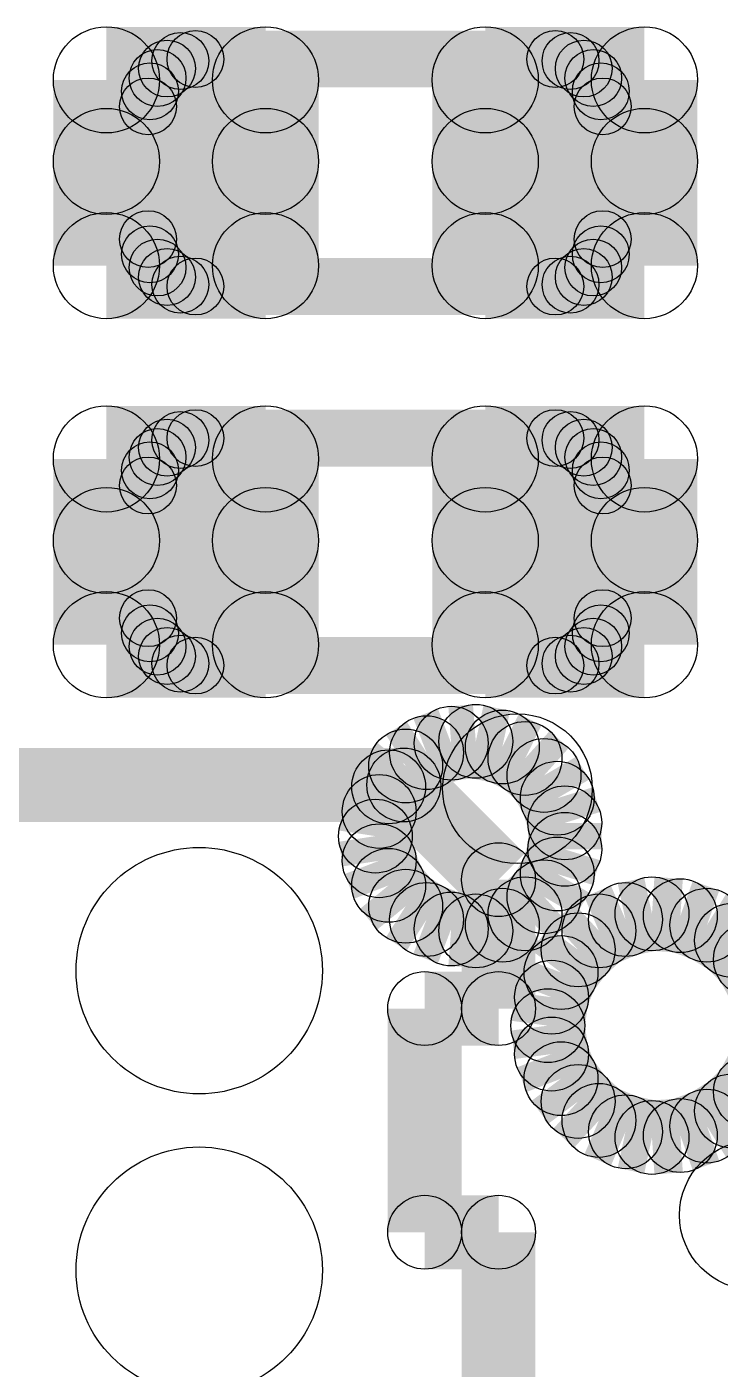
# Model space of a CAD drawing. Extents: x 0 to 126, y 0 to 22.
# Drawn here: x 14.138 to 15.067, y 14.284 to 16.083 of the extents above; entities that cross this region are included whole.
import ezdxf

# ---------------------------------------------------------------- set-up
doc = ezdxf.new("R2010")
doc.units = 0
doc.layers.get('0').update_dxf_attribs({"linetype": 'CONTINUOUS'})
for name, color, linetype in [('SEEEDSTUDIOXIAONRF52840V1_1_GTO', 10, 'CONTINUOUS'), ('SEEEDSTUDIOXIAONRF52840V1_1_GTS', 9, 'CONTINUOUS'), ('SEEEDSTUDIOXIAONRF52840V1_1_TXT', 12, 'CONTINUOUS')]:
    doc.layers.add(name, color=color, linetype=linetype)

# ---------------------------------------------------------------- blocks, each defined once
blk = doc.blocks.new('ROUND_35')
blk.add_circle((0, 0), 0.0381)
blk = doc.blocks.new('ROUND_62')
blk.add_circle((0, 0), 0.0495)
blk = doc.blocks.new('ROUND_69')
blk.add_circle((0, 0), 0.1651)
blk = doc.blocks.new('ROUND_68')
blk.add_circle((0, 0), 0.0711)
blk = doc.blocks.new('ROUND_85')
blk.add_circle((0, 0), 0.1003)

msp = doc.modelspace()

# ---------------------------------------------------------------- linework, layer by layer
at = {"layer": 'SEEEDSTUDIOXIAONRF52840V1_1_GTO'}
for points, const_width in [([(14.3256, 16.0274), (14.3129, 16.0147)], 0.0762), ([(14.34338, 16.03756), (14.3256, 16.0274)], 0.0762), ([(14.3637, 16.0401), (14.34338, 16.03756)], 0.0762), ([(14.8463, 16.0401), (14.3637, 16.0401)], 0.0762), ([(14.86662, 16.03756), (14.8463, 16.0401)], 0.0762), ([(14.8844, 16.0274), (14.86662, 16.03756)], 0.0762), ([(14.8971, 16.0147), (14.8844, 16.0274)], 0.0762), ([(14.3129, 16.0147), (14.30274, 15.99692)], 0.0762), ([(14.90726, 15.99692), (14.8971, 16.0147)], 0.0762), ([(14.30274, 15.99692), (14.3002, 15.9766)], 0.0762), ([(14.9098, 15.9766), (14.90726, 15.99692)], 0.0762), ([(14.3002, 15.9766), (14.3002, 15.7988)], 0.0762), ([(14.9098, 15.7988), (14.9098, 15.9766)], 0.0762), ([(14.3002, 15.7988), (14.30274, 15.77848)], 0.0762), ([(14.90726, 15.77848), (14.9098, 15.7988)], 0.0762), ([(14.30274, 15.77848), (14.3129, 15.7607)], 0.0762), ([(14.8971, 15.7607), (14.90726, 15.77848)], 0.0762), ([(14.3129, 15.7607), (14.3256, 15.748)], 0.0762), ([(14.8844, 15.748), (14.8971, 15.7607)], 0.0762), ([(14.3256, 15.748), (14.34338, 15.73784)], 0.0762), ([(14.86662, 15.73784), (14.8844, 15.748)], 0.0762), ([(14.34338, 15.73784), (14.3637, 15.7353)], 0.0762), ([(14.3637, 15.7353), (14.8463, 15.7353)], 0.0762), ([(14.8463, 15.7353), (14.86662, 15.73784)], 0.0762), ([(14.3256, 15.5194), (14.34338, 15.52956)], 0.0762), ([(14.34338, 15.52956), (14.3637, 15.5321)], 0.0762), ([(14.3637, 15.5321), (14.8463, 15.5321)], 0.0762), ([(14.8463, 15.5321), (14.86662, 15.52956)], 0.0762), ([(14.86662, 15.52956), (14.8844, 15.5194)], 0.0762), ([(14.30274, 15.48892), (14.3129, 15.5067)], 0.0762), ([(14.3129, 15.5067), (14.3256, 15.5194)], 0.0762), ([(14.8844, 15.5194), (14.8971, 15.5067)], 0.0762), ([(14.8971, 15.5067), (14.90726, 15.48892)], 0.0762), ([(14.3002, 15.4686), (14.30274, 15.48892)], 0.0762), ([(14.90726, 15.48892), (14.9098, 15.4686)], 0.0762), ([(14.3002, 15.2908), (14.3002, 15.4686)], 0.0762), ([(14.9098, 15.4686), (14.9098, 15.2908)], 0.0762), ([(14.30274, 15.27048), (14.3002, 15.2908)], 0.0762), ([(14.9098, 15.2908), (14.90726, 15.27048)], 0.0762), ([(14.3129, 15.2527), (14.30274, 15.27048)], 0.0762), ([(14.90726, 15.27048), (14.8971, 15.2527)], 0.0762), ([(14.3256, 15.24), (14.3129, 15.2527)], 0.0762), ([(14.34338, 15.22984), (14.3256, 15.24)], 0.0762), ([(14.8844, 15.24), (14.86662, 15.22984)], 0.0762), ([(14.8971, 15.2527), (14.8844, 15.24)], 0.0762), ([(14.3637, 15.2273), (14.34338, 15.22984)], 0.0762), ([(14.8463, 15.2273), (14.3637, 15.2273)], 0.0762), ([(14.86662, 15.22984), (14.8463, 15.2273)], 0.0762), ([(14.67358, 15.11046), (14.7066, 15.12316)], 0.09906), ([(14.7066, 15.12316), (14.73962, 15.1257)], 0.09906), ([(14.73962, 15.1257), (14.77518, 15.11808)], 0.09906), ([(14.77518, 15.11808), (14.80566, 15.10284)], 0.09906), ([(14.64564, 15.09268), (14.67358, 15.11046)], 0.09906), ([(14.80566, 15.10284), (14.83106, 15.07998)], 0.09906), ([(14.62278, 15.06474), (14.64564, 15.09268)], 0.09906), ([(14.83106, 15.07998), (14.84884, 15.0495)], 0.09906), ([(13.1699, 15.06728), (14.6431, 15.06728)], 0.09906), ([(14.61008, 15.03172), (14.62278, 15.06474)], 0.09906), ([(14.6431, 15.06728), (14.7701, 14.94028)], 0.09906), ([(14.84884, 15.0495), (14.859, 15.01648)], 0.09906), ([(14.605, 14.9987), (14.61008, 15.03172)], 0.09906), ([(14.859, 15.01648), (14.859, 14.98092)], 0.09906), ([(14.61008, 14.96568), (14.605, 14.9987)], 0.09906), ([(14.859, 14.98092), (14.84884, 14.9479)], 0.09906), ([(14.62278, 14.93266), (14.61008, 14.96568)], 0.09906), ([(14.7701, 14.94028), (14.7701, 14.76756)], 0.09906), ([(14.84884, 14.9479), (14.83106, 14.91742)], 0.09906), ([(14.64564, 14.90472), (14.62278, 14.93266)], 0.09906), ([(14.67358, 14.88694), (14.64564, 14.90472)], 0.09906), ([(14.83106, 14.91742), (14.80566, 14.89456)], 0.09906), ([(14.7066, 14.87424), (14.67358, 14.88694)], 0.09906), ([(14.80566, 14.89456), (14.77518, 14.87932)], 0.09906), ([(14.90472, 14.8717), (14.94028, 14.88694)], 0.09906), ([(14.94028, 14.88694), (14.97584, 14.89456)], 0.09906), ([(14.97584, 14.89456), (15.01394, 14.89202)], 0.09906), ([(15.01394, 14.89202), (15.0495, 14.87932)], 0.09906), ([(14.73962, 14.8717), (14.7066, 14.87424)], 0.09906), ([(14.77518, 14.87932), (14.73962, 14.8717)], 0.09906), ([(14.87678, 14.8463), (14.90472, 14.8717)], 0.09906), ([(15.0495, 14.87932), (15.08252, 14.859)], 0.09906), ([(14.85392, 14.81582), (14.87678, 14.8463)], 0.09906), ([(15.08252, 14.859), (15.10792, 14.8336)], 0.09906), ([(15.10792, 14.8336), (15.1257, 14.80058)], 0.09906), ([(14.84122, 14.7828), (14.85392, 14.81582)], 0.09906), ([(14.83614, 14.7447), (14.84122, 14.7828)], 0.09906), ([(14.7701, 14.76756), (14.67104, 14.76756)], 0.09906), ([(14.67104, 14.76756), (14.67104, 14.46784)], 0.09906), ([(14.84122, 14.7066), (14.83614, 14.7447)], 0.09906), ([(14.85392, 14.67358), (14.84122, 14.7066)], 0.09906), ([(15.1257, 14.68882), (15.10792, 14.6558)], 0.09906), ([(14.87678, 14.6431), (14.85392, 14.67358)], 0.09906), ([(15.10792, 14.6558), (15.08252, 14.6304)], 0.09906), ([(14.90472, 14.6177), (14.87678, 14.6431)], 0.09906), ([(15.08252, 14.6304), (15.0495, 14.61008)], 0.09906), ([(14.94028, 14.60246), (14.90472, 14.6177)], 0.09906), ([(14.97584, 14.59484), (14.94028, 14.60246)], 0.09906), ([(15.01394, 14.59738), (14.97584, 14.59484)], 0.09906), ([(15.0495, 14.61008), (15.01394, 14.59738)], 0.09906), ([(14.67104, 14.46784), (14.7701, 14.46784)], 0.09906), ([(14.7701, 14.46784), (14.7701, 14.16812)], 0.09906)]:
    msp.add_lwpolyline(points, dxfattribs=dict(at, const_width=const_width))
at = {"layer": 'SEEEDSTUDIOXIAONRF52840V1_1_GTS', "const_width": 0.14224}
for points in [[(14.24432, 16.01216), (14.45768, 16.01216)], [(14.24432, 15.76324), (14.24432, 16.01216)], [(14.45768, 16.01216), (14.45768, 15.76324)], [(14.75232, 16.01216), (14.96568, 16.01216)], [(14.75232, 15.76324), (14.75232, 16.01216)], [(14.96568, 16.01216), (14.96568, 15.76324)], [(14.24432, 15.90294), (14.45768, 15.90294)], [(14.75232, 15.90294), (14.96568, 15.90294)], [(14.45768, 15.76324), (14.24432, 15.76324)], [(14.96568, 15.76324), (14.75232, 15.76324)], [(14.45768, 15.50416), (14.24432, 15.50416)], [(14.24432, 15.25524), (14.24432, 15.50416)], [(14.45768, 15.50416), (14.45768, 15.25524)], [(14.96568, 15.50416), (14.75232, 15.50416)], [(14.75232, 15.25524), (14.75232, 15.50416)], [(14.96568, 15.50416), (14.96568, 15.25524)], [(14.24432, 15.39494), (14.45768, 15.39494)], [(14.75232, 15.39494), (14.96568, 15.39494)], [(14.45768, 15.25524), (14.24432, 15.25524)], [(14.96568, 15.25524), (14.75232, 15.25524)]]:
    msp.add_lwpolyline(points, dxfattribs=at)

# ---------------------------------------------------------------- block references
at = {"layer": 'SEEEDSTUDIOXIAONRF52840V1_1_GTO'}
for name, p in [('ROUND_35', (14.3256, 16.0274)), ('ROUND_35', (14.34338, 16.03756)), ('ROUND_35', (14.3637, 16.0401)), ('ROUND_35', (14.8463, 16.0401)), ('ROUND_35', (14.86662, 16.03756)), ('ROUND_35', (14.8844, 16.0274)), ('ROUND_35', (14.3129, 16.0147)), ('ROUND_35', (14.8971, 16.0147)), ('ROUND_35', (14.30274, 15.99692)), ('ROUND_35', (14.90726, 15.99692)), ('ROUND_35', (14.3002, 15.9766)), ('ROUND_35', (14.9098, 15.9766)), ('ROUND_35', (14.3002, 15.7988)), ('ROUND_35', (14.9098, 15.7988)), ('ROUND_35', (14.30274, 15.77848)), ('ROUND_35', (14.90726, 15.77848)), ('ROUND_35', (14.3129, 15.7607)), ('ROUND_35', (14.8971, 15.7607)), ('ROUND_35', (14.3256, 15.748)), ('ROUND_35', (14.8844, 15.748)), ('ROUND_35', (14.34338, 15.73784)), ('ROUND_35', (14.3637, 15.7353)), ('ROUND_35', (14.3637, 15.7353)), ('ROUND_35', (14.8463, 15.7353)), ('ROUND_35', (14.86662, 15.73784)), ('ROUND_35', (14.34338, 15.52956)), ('ROUND_35', (14.3637, 15.5321)), ('ROUND_35', (14.8463, 15.5321)), ('ROUND_35', (14.86662, 15.52956)), ('ROUND_35', (14.3129, 15.5067)), ('ROUND_35', (14.3256, 15.5194)), ('ROUND_35', (14.8844, 15.5194)), ('ROUND_35', (14.8971, 15.5067)), ('ROUND_35', (14.30274, 15.48892)), ('ROUND_35', (14.90726, 15.48892)), ('ROUND_35', (14.3002, 15.4686)), ('ROUND_35', (14.9098, 15.4686)), ('ROUND_35', (14.3002, 15.2908)), ('ROUND_35', (14.3002, 15.2908)), ('ROUND_35', (14.9098, 15.2908)), ('ROUND_35', (14.30274, 15.27048)), ('ROUND_35', (14.90726, 15.27048)), ('ROUND_35', (14.3129, 15.2527)), ('ROUND_35', (14.3256, 15.24)), ('ROUND_35', (14.8844, 15.24)), ('ROUND_35', (14.8971, 15.2527)), ('ROUND_35', (14.34338, 15.22984)), ('ROUND_35', (14.3637, 15.2273)), ('ROUND_35', (14.8463, 15.2273)), ('ROUND_35', (14.86662, 15.22984)), ('ROUND_62', (14.7066, 15.12316)), ('ROUND_62', (14.73962, 15.1257)), ('ROUND_62', (14.77518, 15.11808)), ('ROUND_62', (14.67358, 15.11046)), ('ROUND_62', (14.80566, 15.10284)), ('ROUND_62', (14.64564, 15.09268)), ('ROUND_62', (14.83106, 15.07998)), ('ROUND_62', (14.62278, 15.06474)), ('ROUND_62', (14.6431, 15.06728)), ('ROUND_62', (14.84884, 15.0495)), ('ROUND_62', (14.61008, 15.03172)), ('ROUND_62', (14.859, 15.01648)), ('ROUND_62', (14.605, 14.9987)), ('ROUND_62', (14.605, 14.9987)), ('ROUND_62', (14.859, 14.98092)), ('ROUND_62', (14.61008, 14.96568)), ('ROUND_62', (14.7701, 14.94028)), ('ROUND_62', (14.84884, 14.9479)), ('ROUND_62', (14.62278, 14.93266)), ('ROUND_62', (14.64564, 14.90472)), ('ROUND_62', (14.83106, 14.91742)), ('ROUND_62', (14.67358, 14.88694)), ('ROUND_62', (14.80566, 14.89456)), ('ROUND_62', (14.94028, 14.88694)), ('ROUND_62', (14.97584, 14.89456)), ('ROUND_62', (15.01394, 14.89202)), ('ROUND_62', (14.7066, 14.87424)), ('ROUND_62', (14.73962, 14.8717)), ('ROUND_62', (14.77518, 14.87932)), ('ROUND_62', (14.90472, 14.8717)), ('ROUND_62', (15.0495, 14.87932)), ('ROUND_62', (14.87678, 14.8463)), ('ROUND_62', (15.08252, 14.859)), ('ROUND_62', (15.10792, 14.8336)), ('ROUND_62', (14.85392, 14.81582)), ('ROUND_62', (14.84122, 14.7828)), ('ROUND_62', (14.67104, 14.76756)), ('ROUND_62', (14.7701, 14.76756)), ('ROUND_62', (14.83614, 14.7447)), ('ROUND_62', (14.83614, 14.7447)), ('ROUND_62', (14.84122, 14.7066)), ('ROUND_62', (14.85392, 14.67358)), ('ROUND_62', (15.10792, 14.6558)), ('ROUND_62', (14.87678, 14.6431)), ('ROUND_62', (15.08252, 14.6304)), ('ROUND_62', (14.90472, 14.6177)), ('ROUND_62', (14.94028, 14.60246)), ('ROUND_62', (14.97584, 14.59484)), ('ROUND_62', (15.01394, 14.59738)), ('ROUND_62', (15.0495, 14.61008)), ('ROUND_62', (14.67104, 14.46784)), ('ROUND_62', (14.7701, 14.46784))]:
    msp.add_blockref(name, p, dxfattribs=at)
at = {"layer": 'SEEEDSTUDIOXIAONRF52840V1_1_GTS'}
for name, p in [('ROUND_68', (14.24432, 16.01216)), ('ROUND_68', (14.24432, 16.01216)), ('ROUND_68', (14.45768, 16.01216)), ('ROUND_68', (14.75232, 16.01216)), ('ROUND_68', (14.75232, 16.01216)), ('ROUND_68', (14.96568, 16.01216)), ('ROUND_68', (14.24432, 15.90294)), ('ROUND_68', (14.45768, 15.90294)), ('ROUND_68', (14.75232, 15.90294)), ('ROUND_68', (14.96568, 15.90294)), ('ROUND_68', (14.24432, 15.76324)), ('ROUND_68', (14.45768, 15.76324)), ('ROUND_68', (14.75232, 15.76324)), ('ROUND_68', (14.96568, 15.76324)), ('ROUND_68', (14.24432, 15.50416)), ('ROUND_68', (14.24432, 15.50416)), ('ROUND_68', (14.45768, 15.50416)), ('ROUND_68', (14.45768, 15.50416)), ('ROUND_68', (14.75232, 15.50416)), ('ROUND_68', (14.75232, 15.50416)), ('ROUND_68', (14.96568, 15.50416)), ('ROUND_68', (14.96568, 15.50416)), ('ROUND_68', (14.24432, 15.39494)), ('ROUND_68', (14.45768, 15.39494)), ('ROUND_68', (14.75232, 15.39494)), ('ROUND_68', (14.96568, 15.39494)), ('ROUND_68', (14.24432, 15.25524)), ('ROUND_68', (14.45768, 15.25524)), ('ROUND_68', (14.75232, 15.25524)), ('ROUND_68', (14.96568, 15.25524)), ('ROUND_69', (14.36878, 14.81836)), ('ROUND_69', (14.36878, 14.41704))]:
    msp.add_blockref(name, p, dxfattribs=at)
at = {"layer": 'SEEEDSTUDIOXIAONRF52840V1_1_TXT'}
for p in [(14.7955, 15.0622), (15.113, 14.4907)]:
    msp.add_blockref('ROUND_85', p, dxfattribs=at)

doc.saveas('drawing.dxf')
